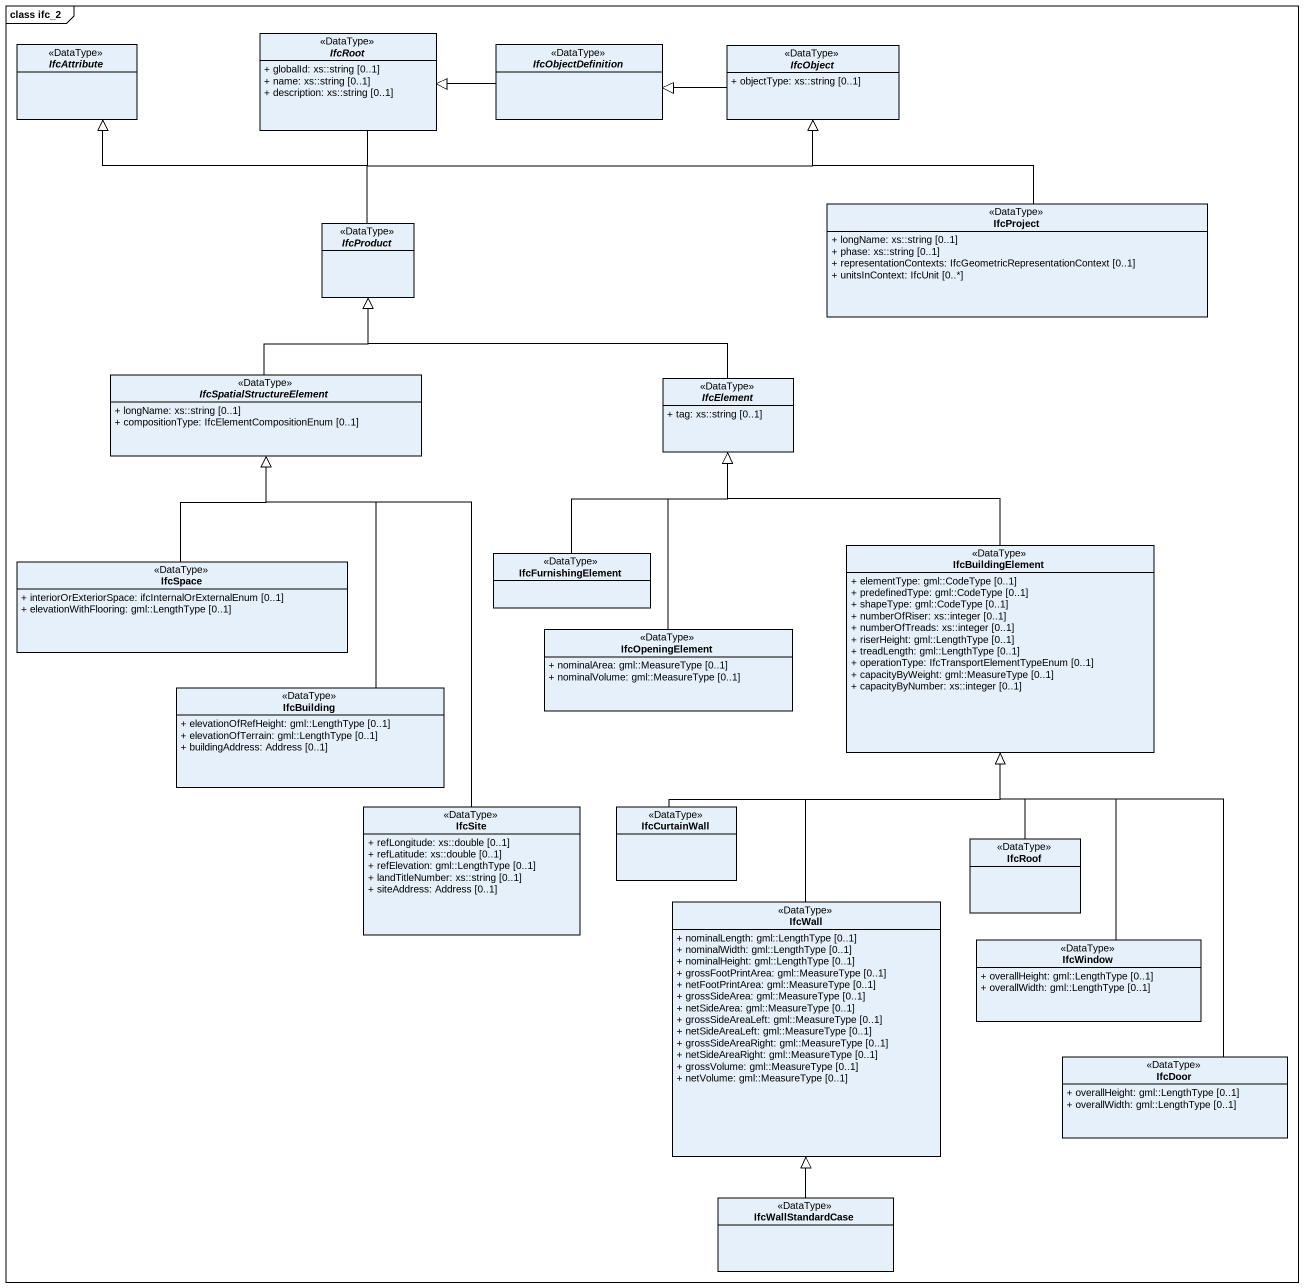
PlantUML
@startuml
mainframe class ifc_2
hide circle
hide empty members
skinparam classAttributeIconSize 0
abstract class IfcAttribute <<DataType>>
abstract class IfcRoot <<DataType>> {
  + globalId: xs::string [0..1]
  + name: xs::string [0..1]
  + description: xs::string [0..1]
}
abstract class IfcObjectDefinition <<DataType>>
abstract class IfcObject <<DataType>> {
  + objectType: xs::string [0..1]
}
abstract class IfcProduct <<DataType>>
class IfcProject <<DataType>> {
  + longName: xs::string [0..1]
  + phase: xs::string [0..1]
  + representationContexts: IfcGeometricRepresentationContext [0..1]
  + unitsInContext: IfcUnit [0..*]
}
abstract class IfcSpatialStructureElement <<DataType>> {
  + longName: xs::string [0..1]
  + compositionType: IfcElementCompositionEnum [0..1]
}
abstract class IfcElement <<DataType>> {
  + tag: xs::string [0..1]
}
class IfcSpace <<DataType>> {
  + interiorOrExteriorSpace: ifcInternalOrExternalEnum [0..1]
  + elevationWithFlooring: gml::LengthType [0..1]
}
class IfcFurnishingElement <<DataType>>
class IfcBuildingElement <<DataType>> {
  + elementType: gml::CodeType [0..1]
  + predefinedType: gml::CodeType [0..1]
  + shapeType: gml::CodeType [0..1]
  + numberOfRiser: xs::integer [0..1]
  + numberOfTreads: xs::integer [0..1]
  + riserHeight: gml::LengthType [0..1]
  + treadLength: gml::LengthType [0..1]
  + operationType: IfcTransportElementTypeEnum [0..1]
  + capacityByWeight: gml::MeasureType [0..1]
  + capacityByNumber: xs::integer [0..1]
}
class IfcOpeningElement <<DataType>> {
  + nominalArea: gml::MeasureType [0..1]
  + nominalVolume: gml::MeasureType [0..1]
}
class IfcBuilding <<DataType>> {
  + elevationOfRefHeight: gml::LengthType [0..1]
  + elevationOfTerrain: gml::LengthType [0..1]
  + buildingAddress: Address [0..1]
}
class IfcSite <<DataType>> {
  + refLongitude: xs::double [0..1]
  + refLatitude: xs::double [0..1]
  + refElevation: gml::LengthType [0..1]
  + landTitleNumber: xs::string [0..1]
  + siteAddress: Address [0..1]
}
class IfcCurtainWall <<DataType>>
class IfcRoof <<DataType>>
class IfcWall <<DataType>> {
  + nominalLength: gml::LengthType [0..1]
  + nominalWidth: gml::LengthType [0..1]
  + nominalHeight: gml::LengthType [0..1]
  + grossFootPrintArea: gml::MeasureType [0..1]
  + netFootPrintArea: gml::MeasureType [0..1]
  + grossSideArea: gml::MeasureType [0..1]
  + netSideArea: gml::MeasureType [0..1]
  + grossSideAreaLeft: gml::MeasureType [0..1]
  + netSideAreaLeft: gml::MeasureType [0..1]
  + grossSideAreaRight: gml::MeasureType [0..1]
  + netSideAreaRight: gml::MeasureType [0..1]
  + grossVolume: gml::MeasureType [0..1]
  + netVolume: gml::MeasureType [0..1]
}
class IfcWindow <<DataType>> {
  + overallHeight: gml::LengthType [0..1]
  + overallWidth: gml::LengthType [0..1]
}
class IfcDoor <<DataType>> {
  + overallHeight: gml::LengthType [0..1]
  + overallWidth: gml::LengthType [0..1]
}
class IfcWallStandardCase <<DataType>>
IfcRoot -left-|> IfcAttribute
IfcObjectDefinition -left-|> IfcRoot
IfcObject -left-|> IfcObjectDefinition
IfcProduct -right-|> IfcObject
IfcProject -up-|> IfcObject
IfcSpatialStructureElement -up-|> IfcProduct
IfcElement -left-|> IfcProduct
IfcSpace -up-|> IfcSpatialStructureElement
IfcFurnishingElement -up-|> IfcElement
IfcBuildingElement -up-|> IfcElement
IfcOpeningElement -up-|> IfcElement
IfcBuilding -up-|> IfcSpatialStructureElement
IfcSite -up-|> IfcSpatialStructureElement
IfcCurtainWall -up-|> IfcBuildingElement
IfcRoof -up-|> IfcBuildingElement
IfcWall -up-|> IfcBuildingElement
IfcWindow -up-|> IfcBuildingElement
IfcDoor -up-|> IfcBuildingElement
IfcWallStandardCase -up-|> IfcWall
@enduml
